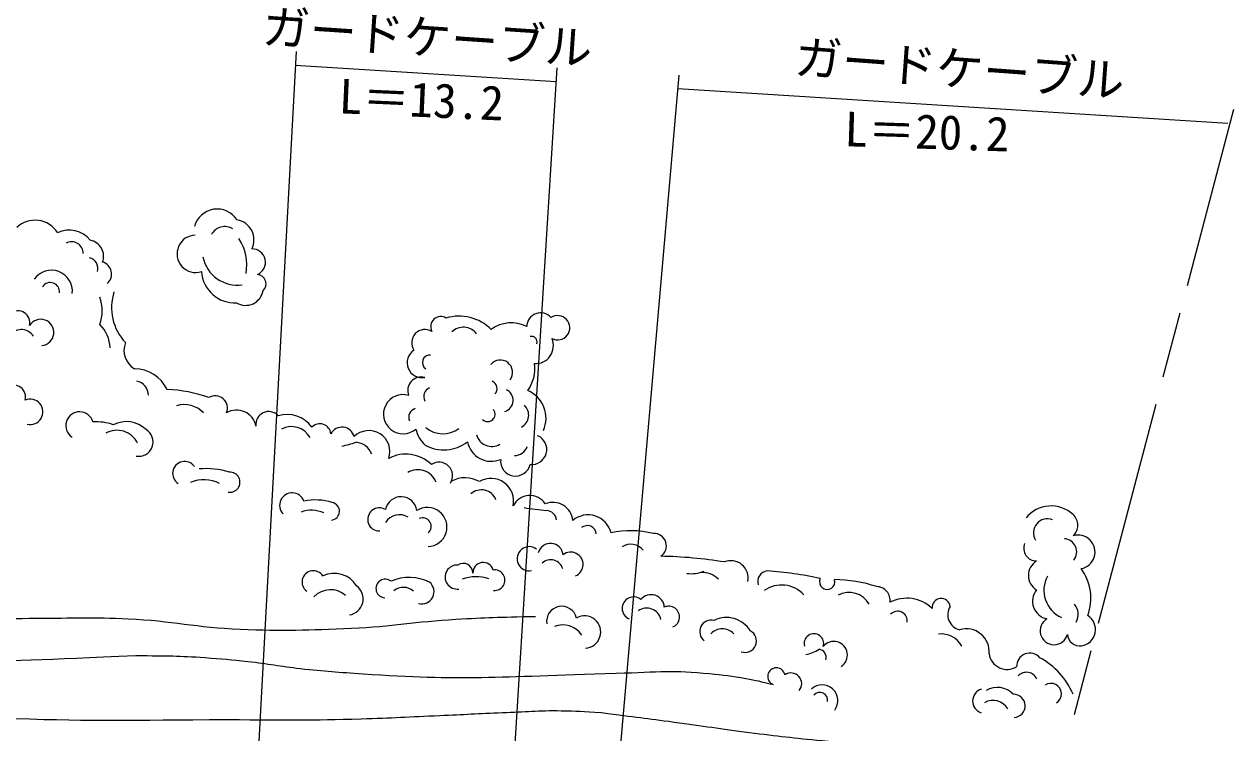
# Model space of a CAD drawing. Units: millimetres, scale not verified. Extents: x 40000 to 680000, y 20000 to 380000.
# Drawn here: x 485805 to 549881, y 279364 to 316910 of the extents above; entities that cross this region are included whole.
import ezdxf
from ezdxf.enums import TextEntityAlignment as Align

# ---------------------------------------------------------------- set-up
doc = ezdxf.new("R2010")
doc.units = ezdxf.units.MM
doc.header["$LTSCALE"] = 1000
doc.linetypes.add('CHAIN', pattern=[18.5, 12, -1.5, 3.5, -1.5])
for name, color, linetype, lineweight in [('M-BGD', 7, 'Continuous', 13), ('M-BMK', 2, 'CHAIN', 13), ('M-STR-HTXT', 7, 'Continuous', 13)]:
    doc.layers.add(name, color=color, linetype=linetype, lineweight=lineweight)
doc.styles.add('ＭＳ ゴシック', font='')
doc.styles.get('ＭＳ ゴシック').set_extended_font_data('MS Gothic')

msp = doc.modelspace()

# ---------------------------------------------------------------- linework, layer by layer
at = {"layer": 'M-BGD'}
for centre, radius, start, end in [((496028, 305866), 1249, 32.48919, 165.19444), ((486379, 305109), 1413, 32.29097, 133.13113), ((496915, 305489), 1062, 332.89755, 80.98151), ((488180, 304544), 1452, 39.175, 114.71451), ((494894, 304743), 991, 91.3405, 287.82539), ((496427, 305396), 790, 57.18133, 152.6815), ((488314, 304768), 616, 359.14966, 117.99121), ((489144, 304608), 869, 339.71225, 79.23953), ((495022, 304152), 2576, 349.85801, 33.05949), ((497878, 304297), 708, 293.59901, 91.45861), ((489127, 303967), 580, 343.64342, 77.11483), ((497107, 304951), 1872, 191.50908, 277.67719), ((487248, 302761), 1110, 354.19054, 144.69737), ((489778, 303673), 659, 311.02445, 74.03317), ((496978, 303925), 1785, 184.03101, 272.50997), ((487181, 302726), 495, 353.9826, 146.30697), ((498122, 303154), 495, 313.36342, 85.51665), ((487849, 301719), 2090, 339.60512, 20.39488), ((493159, 301895), 2726, 162.28749, 222.99681), ((497532, 302957), 945, 239.74305, 350.06649), ((485471, 301087), 637, 346.70457, 127.2477), ((486684, 300578), 695, 274.91219, 148.60677), ((507875, 300884), 534, 58.11948, 207.93065), ((508850, 299060), 2381, 44.69788, 106.946), ((513156, 300887), 729, 40.7304, 180.13526), ((514063, 300825), 644, 241.76167, 123.44345), ((485648, 299947), 780, 34.3936, 136.07911), ((488549, 299685), 1814, 2.34923, 46.00898), ((507040, 300023), 711, 59.29758, 213.64002), ((509066, 299969), 882, 37.65261, 133.54998), ((511607, 299288), 1796, 62.81772, 126.33012), ((492240, 299634), 1148, 159.49804, 238.61737), ((512684, 300081), 289, 339.77317, 106.27696), ((512889, 299874), 950, 266.36234, 23.79886), ((506877, 298970), 787, 123.02764, 280.92138), ((507297, 298981), 398, 85.65438, 236.2944), ((491634, 296729), 1926, 25.21436, 89.73586), ((511024, 298462), 653, 323.25733, 140.79947), ((510890, 298643), 1960, 324.10038, 8.30065), ((491595, 297219), 802, 2.07253, 77.53862), ((506842, 297502), 719, 75.2037, 201.15596), ((510442, 297607), 418, 316.21888, 68.83874), ((485238, 297145), 644, 346.65433, 120.57697), ((493177, 290587), 6965, 69.76462, 88.36775), ((507468, 297180), 502, 112.33339, 208.35896), ((511083, 296981), 622, 287.60331, 64.9339), ((511868, 296037), 1579, 335.58231, 67.31317), ((486120, 296372), 675, 256.74342, 112.2258), ((494280, 295312), 1440, 44.32445, 106.18843), ((495926, 296576), 643, 336.39431, 121.89494), ((505875, 296248), 1038, 73.35059, 310.50805), ((511814, 296191), 716, 298.08663, 47.05056), ((488741, 295641), 730, 15.47133, 236.58342), ((497047, 295406), 1056, 11.15341, 120.20797), ((498759, 295704), 682, 42.24954, 187.91765), ((499727, 294594), 1635, 36.18236, 106.46423), ((506634, 296092), 460, 103.84863, 206.60109), ((510357, 296250), 393, 227.36718, 37.4277), ((489616, 293117), 2724, 70.50984, 93.60322), ((490723, 294201), 1194, 24.99473, 120.19986), ((491214, 294337), 1514, 46.41786, 117.08949), ((491874, 294776), 762, 259.14035, 59.74756), ((499964, 294467), 1122, 28.76367, 117.83784), ((501469, 295153), 586, 5.33352, 136.08639), ((502639, 294895), 664, 14.1027, 151.93519), ((508194, 295852), 1691, 193.42778, 227.50331), ((507988, 296642), 1434, 230.5398, 306.18705), ((499992, 305959), 11706, 283.02226, 286.84057), ((504065, 294265), 1113, 340.96518, 134.60172), ((503311, 293799), 960, 20.04195, 85.66468), ((508035, 296404), 2050, 241.33772, 307.65658), ((510546, 295034), 1284, 191.37926, 292.90144), ((510569, 295370), 832, 194.79753, 300.79551), ((512686, 294372), 801, 264.03098, 66.57438), ((506026, 292203), 1926, 45.42083, 118.14075), ((511766, 294785), 732, 270.64544, 339.62294), ((494302, 293108), 634, 35.26944, 238.00372), ((507784, 292987), 715, 326.82906, 124.62139), ((511832, 293757), 792, 173.14794, 346.73068), ((495401, 288925), 4436, 73.25447, 94.2617), ((496704, 292641), 533, 259.15782, 92.67094), ((506660, 292251), 1046, 22.14582, 120.98428), ((509154, 291354), 1521, 59.99502, 118.1475), ((510533, 291642), 1200, 347.73684, 120.97341), ((495334, 291041), 1734, 61.88541, 114.35883), ((510024, 291405), 831, 22.01474, 132.4702), ((499997, 291416), 662, 19.81762, 223.25197), ((501226, 288636), 3065, 72.88561, 101.38958), ((502039, 291104), 470, 274.63256, 79.17932), ((505766, 291035), 839, 7.10611, 169.42248), ((512585, 290951), 981, 33.31881, 153.64773), ((513817, 290518), 1056, 5.43029, 112.98324), ((501010, 289541), 1615, 65.67065, 109.55746), ((504614, 290671), 613, 57.6902, 272.44697), ((505685, 290033), 884, 58.49564, 147.31918), ((507162, 290266), 1038, 272.22496, 122.82617), ((514003, 300316), 9180, 259.19599, 266.72812), ((513406, 290541), 614, 10.04549, 83.22767), ((515674, 289660), 1253, 13.55947, 130.07322), ((540203, 289679), 1706, 47.09245, 140.99652), ((540854, 290363), 761, 312.05748, 47.94252), ((506916, 290304), 450, 309.5535, 115.14139), ((515631, 289864), 480, 5.37015, 129.54373), ((540007, 289964), 741, 68.09244, 212.03479), ((517954, 285270), 4802, 75.71998, 102.77232), ((519166, 289265), 660, 303.92926, 92.43037), ((540851, 288943), 707, 322.88084, 85.04414), ((541636, 288945), 895, 279.99681, 107.68458), ((512559, 288587), 640, 52.71124, 280.97367), ((513683, 288730), 671, 6.07805, 164.92765), ((517943, 288537), 819, 37.65867, 124.16078), ((539432, 289145), 678, 158.28547, 269.80641), ((510119, 287848), 541, 14.99916, 182.37355), ((513695, 287870), 665, 15.41346, 132.90037), ((514755, 288282), 658, 293.37258, 127.88742), ((519069, 264572), 24150, 80.87029, 88.89508), ((523244, 287576), 907, 347.89002, 112.26919), ((539903, 287700), 901, 121.72142, 238.27858), ((501118, 287355), 598, 31.93712, 234.59147), ((502234, 286453), 1363, 30.49448, 116.55176), ((508739, 287616), 639, 86.3359, 277.65986), ((509063, 287824), 515, 0.19528, 123.32982), ((510729, 287451), 544, 263.91982, 99.21889), ((521114, 289728), 1934, 263.65981, 291.7323), ((521685, 286565), 1300, 46.28335, 92.47639), ((525220, 287379), 562, 96.01372, 197.52285), ((524043, 270066), 17908, 77.31864, 86.42116), ((539659, 286494), 2648, 339.73655, 36.36158), ((502912, 286454), 850, 278.09006, 54.27989), ((504933, 287010), 494, 51.18862, 268.05851), ((506206, 285187), 2410, 63.60503, 113.56613), ((505894, 286276), 794, 48.17331, 129.03233), ((506865, 286843), 650, 255.22046, 50.63538), ((509731, 285583), 2052, 70.37195, 110.82167), ((525922, 285584), 1611, 42.67734, 125.09165), ((528342, 287364), 406, 154.83494, 17.53691), ((528592, 279856), 7632, 71.89147, 88.97515), ((530956, 286390), 720, 351.24166, 89.38654), ((541395, 286918), 1574, 151.79273, 246.25848), ((502029, 285729), 1215, 48.67978, 136.44776), ((518083, 285961), 604, 49.76166, 247.58095), ((519017, 285984), 698, 3.14392, 141.21831), ((529501, 285570), 1230, 29.4145, 118.46552), ((532556, 284546), 1949, 46.26641, 117.11304), ((534381, 286002), 480, 6.24576, 185.77225), ((540173, 286336), 954, 141.2224, 258.44186), ((514280, 285272), 799, 12.59407, 189.81783), ((518781, 285189), 779, 13.66738, 124.44732), ((519946, 285499), 572, 293.28023, 113.89383), ((532074, 285292), 513, 351.86845, 136.31853), ((535542, 285616), 812, 147.30642, 257.10053), ((540784, 285629), 856, 331.91403, 40.10398), ((515488, 284705), 856, 272.99456, 120.01417), ((522204, 284726), 613, 75.49722, 232.44359), ((523011, 284002), 1471, 31.34521, 116.36611), ((540354, 284768), 735, 120.40449, 344.58722), ((541678, 284835), 876, 279.08214, 57.95388), ((514347, 283887), 1192, 33.52825, 112.43069), ((522785, 284039), 835, 43.78112, 136.21888), ((523992, 284230), 603, 250.44343, 62.84544), ((527637, 284092), 522, 342.81673, 194.31908), ((534394, 283372), 1228, 28.74638, 97.1919), ((535710, 283662), 1213, 354.34303, 106.77687), ((541739, 284645), 680, 186.15234, 276.52805), ((528694, 283484), 720, 303.38375, 140.89144), ((526770, 285655), 2188, 281.50173, 301.39374), ((527861, 283368), 422, 341.56505, 83.37733), ((537872, 283689), 966, 188.72728, 301.34714), ((539073, 282888), 699, 40.41383, 181.97428), ((537694, 279837), 3992, 23.16072, 61.38666), ((525649, 282348), 459, 10.38495, 248.57691), ((526427, 281971), 564, 319.18492, 125.36246), ((538890, 281945), 624, 25.25445, 134.89306), ((540198, 281429), 554, 301.19911, 124.7397), ((528077, 281073), 830, 322.84586, 133.30905), ((527955, 281094), 412, 350.27128, 141.43763), ((536708, 281052), 661, 106.91741, 250.79107), ((537358, 280615), 1156, 43.29317, 120.72818), ((538212, 280791), 616, 273.45489, 91.21972), ((537124, 280172), 909, 30.43486, 120.21235)]:
    msp.add_arc(centre, radius, start, end, dxfattribs=at)
for points, knots in [([(477185, 285813), (477992, 285610), (478243, 285548), (478935, 285458), (479646, 285365), (480051, 285371), (480769, 285357), (483006, 285314), (484259, 285418), (486496, 285433), (488380, 285445), (489437, 285495), (491319, 285408), (493642, 285299), (494924, 284948), (497248, 284855), (499552, 284763), (500847, 284804), (503151, 284905), (505315, 285000), (506514, 285262), (508677, 285382), (510324, 285474), (510872, 285494), (512898, 285533)], [0, 0, 0, 0, 1, 1, 1, 2, 2, 2, 3, 3, 3, 4, 4, 4, 5, 5, 5, 6, 6, 6, 7, 7, 7, 8, 8, 8, 8]), ([(476727, 283611), (477669, 283483), (477930, 283453), (478704, 283385), (479722, 283295), (480296, 283297), (481317, 283259), (485377, 283109), (486755, 283257), (491717, 283460)], [0, 0, 0, 0, 1, 1, 1, 2, 2, 2, 3, 3, 3, 3]), ([(491717, 283460), (493475, 283439), (493957, 283448), (495389, 283348), (496273, 283286), (496768, 283244), (497650, 283147), (498742, 283026), (499346, 282898), (500438, 282770), (501729, 282618), (502457, 282584), (503754, 282494), (508981, 282130), (510802, 282333), (517168, 282519)], [0, 0, 0, 0, 1, 1, 1, 2, 2, 2, 3, 3, 3, 4, 4, 4, 5, 5, 5, 5]), ([(517168, 282519), (519486, 282603), (520193, 282696), (522115, 282498), (522863, 282422), (523285, 282385), (524024, 282247), (524598, 282140), (524795, 282095), (525481, 281921)], [0, 0, 0, 0, 1, 1, 1, 2, 2, 2, 3, 3, 3, 3]), ([(477126, 280833), (477851, 280680), (478054, 280644), (478654, 280546), (479599, 280393), (480135, 280330), (481091, 280270), (481630, 280236), (481933, 280239), (482472, 280220), (483581, 280180), (484202, 280153), (485311, 280119), (489721, 279985), (491153, 280038), (496607, 280067)], [0, 0, 0, 0, 1, 1, 1, 2, 2, 2, 3, 3, 3, 4, 4, 4, 5, 5, 5, 5]), ([(496607, 280067), (500003, 280047), (500902, 280023), (503653, 280107), (505283, 280157), (506195, 280212), (507823, 280283), (509119, 280339), (509844, 280385), (511139, 280434), (512356, 280480), (513037, 280557), (514254, 280534), (515089, 280519), (515375, 280507), (516389, 280434)], [0, 0, 0, 0, 1, 1, 1, 2, 2, 2, 3, 3, 3, 4, 4, 4, 5, 5, 5, 5]), ([(516389, 280434), (518258, 280197), (518731, 280137), (520231, 279936), (521792, 279727), (522662, 279577), (524225, 279383), (525724, 279198), (526564, 279089), (528069, 278956), (529975, 278789), (531044, 278696), (532956, 278618), (534323, 278561), (534774, 278549), (536458, 278532)], [0, 0, 0, 0, 1, 1, 1, 2, 2, 2, 3, 3, 3, 4, 4, 4, 5, 5, 5, 5])]:
    msp.add_open_spline(points, degree=3, knots=knots, dxfattribs=at)
at = {"layer": 'M-BMK'}
msp.add_line((528578, 231498), (549881, 312409), dxfattribs=at)
at = {"layer": 'M-STR-HTXT'}
for p, q in [((500204, 315455), (497093, 257632)), ((500166, 314738), (513978, 313880)), ((514022, 314592), (510526, 258234)), ((520490, 314214), (515616, 258421)), ((520427, 313497), (549557, 311663))]:
    msp.add_line(p, q, dxfattribs=at)

# ---------------------------------------------------------------- texts
at = {"layer": 'M-BGD', "style": 'ＭＳ ゴシック'}
msp.add_text('L＝20.2', height=1833, rotation=358.132, dxfattribs=at).set_placement((533580, 309755), align=Align.BOTTOM_CENTER)
at = {"layer": 'M-STR-HTXT', "style": 'ＭＳ ゴシック'}
for s, rotation, p in [('ガードケーブル', 356.127, (507069, 314756)), ('ガードケーブル', 355.795, (535254, 313090)), ('L＝13.2', 357.443, (506782, 311448))]:
    msp.add_text(s, height=1833, rotation=rotation, dxfattribs=at).set_placement(p, align=Align.BOTTOM_CENTER)

doc.saveas('drawing.dxf')
